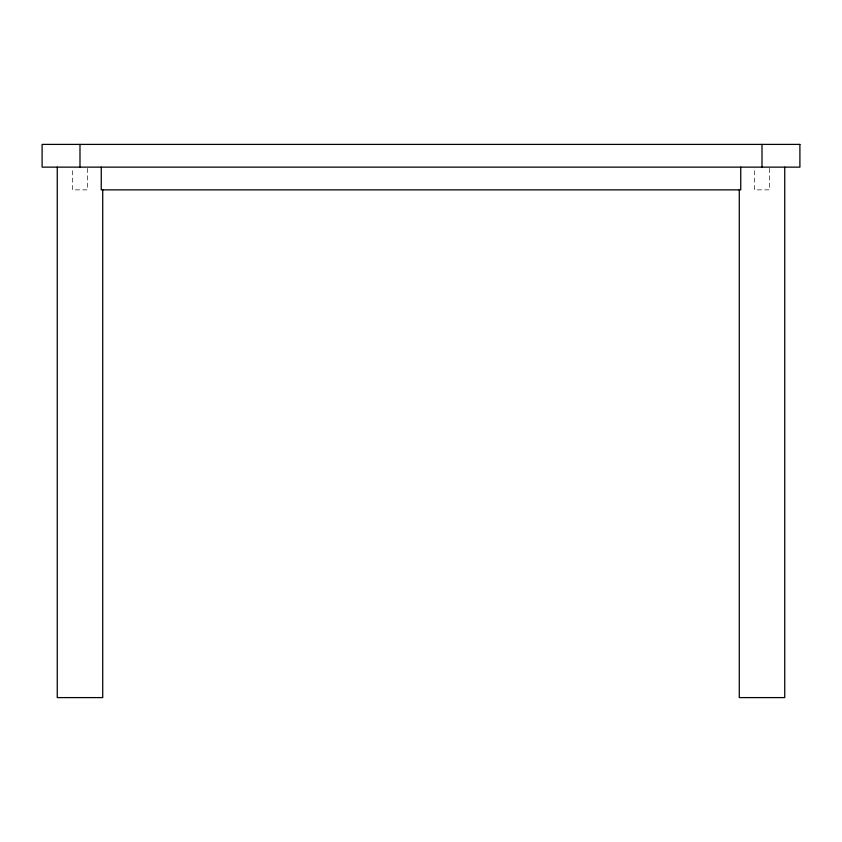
<?xml version="1.0" encoding="UTF-8"?>
<svg xmlns="http://www.w3.org/2000/svg" width="842" height="842" viewBox="0 0 842 842"><rect width="100%" height="100%" fill="white"/><g stroke="black" fill="none" stroke-linecap="round" stroke-linejoin="round"><path stroke-width="0.63" stroke-dasharray="4.21 3.16" d="M769.588 168.4L769.588 189.871L754.432 189.871L754.432 168.4M87.568 168.4L87.568 189.871L72.412 189.871L72.412 168.4"/><path stroke-width="1.26" d="M784.744 167.137L784.744 697.597L739.276 697.597L739.276 189.871M762.01 144.403L762.01 167.137M740.749 167.137L740.749 189.871L101.251 189.871L101.251 167.137M102.724 189.871L102.724 697.597L57.256 697.597L57.256 167.137M79.99 144.403L79.99 167.137M799.9 144.403L42.1 144.403L42.1 167.137L799.9 167.137L799.9 144.403"/></g></svg>
